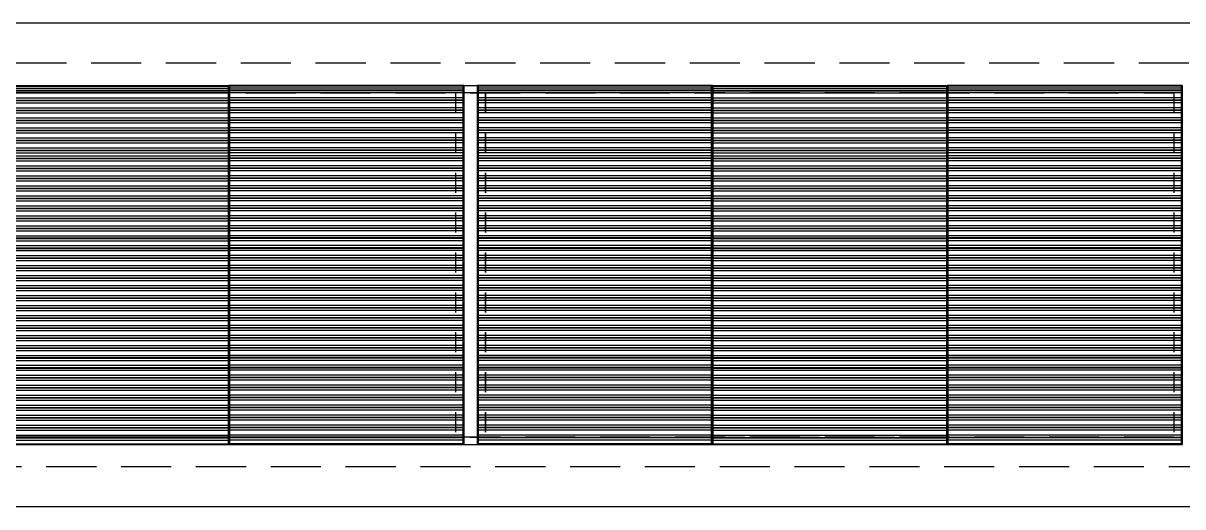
# Model space of a CAD drawing. Header units: millimetres. Extents: x 2128 to 2646, y 1972 to 2207.
# Drawn here: x 2345.99 to 2351.81, y 2147.77 to 2150.19 of the extents above; entities that cross this region are included whole.
import ezdxf

# ---------------------------------------------------------------- set-up
doc = ezdxf.new("R2010")
doc.units = ezdxf.units.MM
doc.linetypes.add('DASHDOT', pattern=[1, 0.5, -0.25, 0, -0.25])
doc.linetypes.add('HIDDEN', pattern=[0.375, 0.25, -0.125])
for name, color, linetype in [('AR-ESTC', 3, 'Continuous'), ('AR-ESTC-HATCH', 1, 'Continuous'), ('AR-PROJ', 1, 'HIDDEN'), ('DT-ESQ-CHAPA DOBRADA-V', 1, 'Continuous'), ('DT-ESQ-PERFIL T-V', 1, 'Continuous'), ('insercao', 4, 'Continuous')]:
    doc.layers.add(name, color=color, linetype=linetype)

# ---------------------------------------------------------------- blocks, each defined once
blk = doc.blocks.new('GR13-V')
at = {"layer": 'DT-ESQ-CHAPA DOBRADA-V'}
for p, q in [((1.1773, 1.8), (0, 1.8)), ((0, 1.8), (0, 0)), ((1.1743, 1.797), (0.003, 1.797)), ((0.003, 1.797), (0.003, 0.003)), ((1.1743, 0.003), (1.1743, 1.797)), ((1.1773, 1.8), (1.1773, 0)), ((1.1773, 1.8), (2.3547, 1.8)), ((1.1773, 1.8), (1.1773, 0)), ((1.1803, 1.797), (2.3517, 1.797)), ((1.1803, 0.003), (1.1803, 1.797)), ((2.3517, 1.797), (2.3517, 0.003)), ((3.532, 1.8), (2.3547, 1.8)), ((2.3547, 1.8), (2.3547, 0)), ((2.3547, 1.8), (2.3547, 0)), ((3.529, 1.797), (2.3577, 1.797)), ((2.3577, 1.797), (2.3577, 0.003)), ((3.529, 0.003), (3.529, 1.797)), ((3.532, 1.8), (3.532, 0)), ((1.1773, 0), (0, 0)), ((1.1743, 0.003), (0.003, 0.003)), ((1.1773, 0), (2.3547, 0)), ((1.1803, 0.003), (2.3517, 0.003)), ((3.532, 0), (2.3547, 0)), ((3.529, 0.003), (2.3577, 0.003))]:
    blk.add_line(p, q, dxfattribs=at)
at = {"layer": 'DT-ESQ-PERFIL T-V'}
for p, q in [((1.1743, 1.7875), (0.003, 1.7875)), ((1.1743, 1.776), (0.003, 1.776)), ((1.1743, 1.774), (0.003, 1.774)), ((1.1743, 1.7625), (0.003, 1.7625)), ((1.1803, 1.7875), (2.3517, 1.7875)), ((1.1803, 1.776), (2.3517, 1.776)), ((1.1803, 1.774), (2.3517, 1.774)), ((1.1803, 1.7625), (2.3517, 1.7625)), ((3.529, 1.7875), (2.3577, 1.7875)), ((3.529, 1.776), (2.3577, 1.776)), ((3.529, 1.774), (2.3577, 1.774)), ((3.529, 1.7625), (2.3577, 1.7625)), ((1.1743, 1.7375), (0.003, 1.7375)), ((1.1743, 1.726), (0.003, 1.726)), ((1.1743, 1.724), (0.003, 1.724)), ((1.1743, 1.7125), (0.003, 1.7125)), ((1.1743, 1.6875), (0.003, 1.6875)), ((1.1803, 1.7375), (2.3517, 1.7375)), ((1.1803, 1.726), (2.3517, 1.726)), ((1.1803, 1.724), (2.3517, 1.724)), ((1.1803, 1.7125), (2.3517, 1.7125)), ((1.1803, 1.6875), (2.3517, 1.6875)), ((3.529, 1.7375), (2.3577, 1.7375)), ((3.529, 1.726), (2.3577, 1.726)), ((3.529, 1.724), (2.3577, 1.724)), ((3.529, 1.7125), (2.3577, 1.7125)), ((3.529, 1.6875), (2.3577, 1.6875)), ((1.1743, 1.676), (0.003, 1.676)), ((1.1743, 1.674), (0.003, 1.674)), ((1.1743, 1.6625), (0.003, 1.6625)), ((1.1743, 1.6375), (0.003, 1.6375)), ((1.1803, 1.676), (2.3517, 1.676)), ((1.1803, 1.674), (2.3517, 1.674)), ((1.1803, 1.6625), (2.3517, 1.6625)), ((1.1803, 1.6375), (2.3517, 1.6375)), ((3.529, 1.676), (2.3577, 1.676)), ((3.529, 1.674), (2.3577, 1.674)), ((3.529, 1.6625), (2.3577, 1.6625)), ((3.529, 1.6375), (2.3577, 1.6375)), ((1.1743, 1.626), (0.003, 1.626)), ((1.1743, 1.624), (0.003, 1.624)), ((1.1743, 1.6125), (0.003, 1.6125)), ((1.1743, 1.5875), (0.003, 1.5875)), ((1.1743, 1.576), (0.003, 1.576)), ((1.1743, 1.574), (0.003, 1.574)), ((1.1803, 1.626), (2.3517, 1.626)), ((1.1803, 1.624), (2.3517, 1.624)), ((1.1803, 1.6125), (2.3517, 1.6125)), ((1.1803, 1.5875), (2.3517, 1.5875)), ((1.1803, 1.576), (2.3517, 1.576)), ((1.1803, 1.574), (2.3517, 1.574)), ((3.529, 1.626), (2.3577, 1.626)), ((3.529, 1.624), (2.3577, 1.624)), ((3.529, 1.6125), (2.3577, 1.6125)), ((3.529, 1.5875), (2.3577, 1.5875)), ((3.529, 1.576), (2.3577, 1.576)), ((3.529, 1.574), (2.3577, 1.574)), ((1.1743, 1.5625), (0.003, 1.5625)), ((1.1743, 1.5375), (0.003, 1.5375)), ((1.1743, 1.526), (0.003, 1.526)), ((1.1743, 1.524), (0.003, 1.524)), ((1.1743, 1.5125), (0.003, 1.5125)), ((1.1803, 1.5625), (2.3517, 1.5625)), ((1.1803, 1.5375), (2.3517, 1.5375)), ((1.1803, 1.526), (2.3517, 1.526)), ((1.1803, 1.524), (2.3517, 1.524)), ((1.1803, 1.5125), (2.3517, 1.5125)), ((3.529, 1.5625), (2.3577, 1.5625)), ((3.529, 1.5375), (2.3577, 1.5375)), ((3.529, 1.526), (2.3577, 1.526)), ((3.529, 1.524), (2.3577, 1.524)), ((3.529, 1.5125), (2.3577, 1.5125)), ((1.1743, 1.4875), (0.003, 1.4875)), ((1.1743, 1.476), (0.003, 1.476)), ((1.1743, 1.474), (0.003, 1.474)), ((1.1743, 1.4625), (0.003, 1.4625)), ((1.1803, 1.4875), (2.3517, 1.4875)), ((1.1803, 1.476), (2.3517, 1.476)), ((1.1803, 1.474), (2.3517, 1.474)), ((1.1803, 1.4625), (2.3517, 1.4625)), ((3.529, 1.4875), (2.3577, 1.4875)), ((3.529, 1.476), (2.3577, 1.476)), ((3.529, 1.474), (2.3577, 1.474)), ((3.529, 1.4625), (2.3577, 1.4625)), ((1.1743, 1.447), (0.003, 1.447)), ((1.1743, 1.4355), (0.003, 1.4355)), ((1.1743, 1.4335), (0.003, 1.4335)), ((1.1743, 1.422), (0.003, 1.422)), ((1.1743, 1.397), (0.003, 1.397)), ((1.1803, 1.447), (2.3517, 1.447)), ((1.1803, 1.4355), (2.3517, 1.4355)), ((1.1803, 1.4335), (2.3517, 1.4335)), ((1.1803, 1.422), (2.3517, 1.422)), ((1.1803, 1.397), (2.3517, 1.397)), ((3.529, 1.447), (2.3577, 1.447)), ((3.529, 1.4355), (2.3577, 1.4355)), ((3.529, 1.4335), (2.3577, 1.4335)), ((3.529, 1.422), (2.3577, 1.422)), ((3.529, 1.397), (2.3577, 1.397)), ((1.1743, 1.3855), (0.003, 1.3855)), ((1.1743, 1.3835), (0.003, 1.3835)), ((1.1743, 1.372), (0.003, 1.372)), ((1.1743, 1.347), (0.003, 1.347)), ((1.1803, 1.3855), (2.3517, 1.3855)), ((1.1803, 1.3835), (2.3517, 1.3835)), ((1.1803, 1.372), (2.3517, 1.372)), ((1.1803, 1.347), (2.3517, 1.347)), ((3.529, 1.3855), (2.3577, 1.3855)), ((3.529, 1.3835), (2.3577, 1.3835)), ((3.529, 1.372), (2.3577, 1.372)), ((3.529, 1.347), (2.3577, 1.347)), ((1.1743, 1.3355), (0.003, 1.3355)), ((1.1743, 1.3335), (0.003, 1.3335)), ((1.1743, 1.322), (0.003, 1.322)), ((1.1743, 1.297), (0.003, 1.297)), ((1.1743, 1.2855), (0.003, 1.2855)), ((1.1743, 1.2835), (0.003, 1.2835)), ((1.1803, 1.3355), (2.3517, 1.3355)), ((1.1803, 1.3335), (2.3517, 1.3335)), ((1.1803, 1.322), (2.3517, 1.322)), ((1.1803, 1.297), (2.3517, 1.297)), ((1.1803, 1.2855), (2.3517, 1.2855)), ((1.1803, 1.2835), (2.3517, 1.2835)), ((3.529, 1.3355), (2.3577, 1.3355)), ((3.529, 1.3335), (2.3577, 1.3335)), ((3.529, 1.322), (2.3577, 1.322)), ((3.529, 1.297), (2.3577, 1.297)), ((3.529, 1.2855), (2.3577, 1.2855)), ((3.529, 1.2835), (2.3577, 1.2835)), ((1.1743, 1.272), (0.003, 1.272)), ((1.1743, 1.247), (0.003, 1.247)), ((1.1743, 1.2355), (0.003, 1.2355)), ((1.1743, 1.2335), (0.003, 1.2335)), ((1.1743, 1.222), (0.003, 1.222)), ((1.1803, 1.272), (2.3517, 1.272)), ((1.1803, 1.247), (2.3517, 1.247)), ((1.1803, 1.2355), (2.3517, 1.2355)), ((1.1803, 1.2335), (2.3517, 1.2335)), ((1.1803, 1.222), (2.3517, 1.222)), ((3.529, 1.272), (2.3577, 1.272)), ((3.529, 1.247), (2.3577, 1.247)), ((3.529, 1.2355), (2.3577, 1.2355)), ((3.529, 1.2335), (2.3577, 1.2335)), ((3.529, 1.222), (2.3577, 1.222)), ((1.1743, 1.197), (0.003, 1.197)), ((1.1743, 1.1855), (0.003, 1.1855)), ((1.1743, 1.1835), (0.003, 1.1835)), ((1.1743, 1.172), (0.003, 1.172)), ((1.1803, 1.197), (2.3517, 1.197)), ((1.1803, 1.1855), (2.3517, 1.1855)), ((1.1803, 1.1835), (2.3517, 1.1835)), ((1.1803, 1.172), (2.3517, 1.172)), ((3.529, 1.197), (2.3577, 1.197)), ((3.529, 1.1855), (2.3577, 1.1855)), ((3.529, 1.1835), (2.3577, 1.1835)), ((3.529, 1.172), (2.3577, 1.172)), ((1.1743, 1.147), (0.003, 1.147)), ((1.1743, 1.1355), (0.003, 1.1355)), ((1.1743, 1.1335), (0.003, 1.1335)), ((1.1743, 1.122), (0.003, 1.122)), ((1.1803, 1.147), (2.3517, 1.147)), ((1.1803, 1.1355), (2.3517, 1.1355)), ((1.1803, 1.1335), (2.3517, 1.1335)), ((1.1803, 1.122), (2.3517, 1.122)), ((3.529, 1.147), (2.3577, 1.147)), ((3.529, 1.1355), (2.3577, 1.1355)), ((3.529, 1.1335), (2.3577, 1.1335)), ((3.529, 1.122), (2.3577, 1.122)), ((1.1743, 1.097), (0.003, 1.097)), ((1.1743, 1.0855), (0.003, 1.0855)), ((1.1743, 1.0835), (0.003, 1.0835)), ((1.1743, 1.072), (0.003, 1.072)), ((1.1743, 1.047), (0.003, 1.047)), ((1.1803, 1.097), (2.3517, 1.097)), ((1.1803, 1.0855), (2.3517, 1.0855)), ((1.1803, 1.0835), (2.3517, 1.0835)), ((1.1803, 1.072), (2.3517, 1.072)), ((1.1803, 1.047), (2.3517, 1.047)), ((3.529, 1.097), (2.3577, 1.097)), ((3.529, 1.0855), (2.3577, 1.0855)), ((3.529, 1.0835), (2.3577, 1.0835)), ((3.529, 1.072), (2.3577, 1.072)), ((3.529, 1.047), (2.3577, 1.047)), ((1.1743, 1.0355), (0.003, 1.0355)), ((1.1743, 1.0335), (0.003, 1.0335)), ((1.1743, 1.022), (0.003, 1.022)), ((1.1743, 0.997), (0.003, 0.997)), ((1.1803, 1.0355), (2.3517, 1.0355)), ((1.1803, 1.0335), (2.3517, 1.0335)), ((1.1803, 1.022), (2.3517, 1.022)), ((1.1803, 0.997), (2.3517, 0.997)), ((3.529, 1.0355), (2.3577, 1.0355)), ((3.529, 1.0335), (2.3577, 1.0335)), ((3.529, 1.022), (2.3577, 1.022)), ((3.529, 0.997), (2.3577, 0.997)), ((1.1743, 0.9855), (0.003, 0.9855)), ((1.1743, 0.9835), (0.003, 0.9835)), ((1.1743, 0.972), (0.003, 0.972)), ((1.1743, 0.947), (0.003, 0.947)), ((1.1743, 0.9355), (0.003, 0.9355)), ((1.1743, 0.9335), (0.003, 0.9335)), ((1.1803, 0.9855), (2.3517, 0.9855)), ((1.1803, 0.9835), (2.3517, 0.9835)), ((1.1803, 0.972), (2.3517, 0.972)), ((1.1803, 0.947), (2.3517, 0.947)), ((1.1803, 0.9355), (2.3517, 0.9355)), ((1.1803, 0.9335), (2.3517, 0.9335)), ((3.529, 0.9855), (2.3577, 0.9855)), ((3.529, 0.9835), (2.3577, 0.9835)), ((3.529, 0.972), (2.3577, 0.972)), ((3.529, 0.947), (2.3577, 0.947)), ((3.529, 0.9355), (2.3577, 0.9355)), ((3.529, 0.9335), (2.3577, 0.9335)), ((1.1743, 0.922), (0.003, 0.922)), ((1.1743, 0.897), (0.003, 0.897)), ((1.1743, 0.8855), (0.003, 0.8855)), ((1.1743, 0.8835), (0.003, 0.8835)), ((1.1743, 0.872), (0.003, 0.872)), ((1.1803, 0.922), (2.3517, 0.922)), ((1.1803, 0.897), (2.3517, 0.897)), ((1.1803, 0.8855), (2.3517, 0.8855)), ((1.1803, 0.8835), (2.3517, 0.8835)), ((1.1803, 0.872), (2.3517, 0.872)), ((3.529, 0.922), (2.3577, 0.922)), ((3.529, 0.897), (2.3577, 0.897)), ((3.529, 0.8855), (2.3577, 0.8855)), ((3.529, 0.8835), (2.3577, 0.8835)), ((3.529, 0.872), (2.3577, 0.872)), ((1.1743, 0.847), (0.003, 0.847)), ((1.1743, 0.8355), (0.003, 0.8355)), ((1.1743, 0.8335), (0.003, 0.8335)), ((1.1743, 0.822), (0.003, 0.822)), ((1.1803, 0.847), (2.3517, 0.847)), ((1.1803, 0.8355), (2.3517, 0.8355)), ((1.1803, 0.8335), (2.3517, 0.8335)), ((1.1803, 0.822), (2.3517, 0.822)), ((3.529, 0.847), (2.3577, 0.847)), ((3.529, 0.8355), (2.3577, 0.8355)), ((3.529, 0.8335), (2.3577, 0.8335)), ((3.529, 0.822), (2.3577, 0.822)), ((1.1743, 0.797), (0.003, 0.797)), ((1.1743, 0.7855), (0.003, 0.7855)), ((1.1743, 0.7835), (0.003, 0.7835)), ((1.1743, 0.772), (0.003, 0.772)), ((1.1803, 0.797), (2.3517, 0.797)), ((1.1803, 0.7855), (2.3517, 0.7855)), ((1.1803, 0.7835), (2.3517, 0.7835)), ((1.1803, 0.772), (2.3517, 0.772)), ((3.529, 0.797), (2.3577, 0.797)), ((3.529, 0.7855), (2.3577, 0.7855)), ((3.529, 0.7835), (2.3577, 0.7835)), ((3.529, 0.772), (2.3577, 0.772)), ((1.1743, 0.747), (0.003, 0.747)), ((1.1743, 0.7355), (0.003, 0.7355)), ((1.1743, 0.7335), (0.003, 0.7335)), ((1.1743, 0.722), (0.003, 0.722)), ((1.1803, 0.747), (2.3517, 0.747)), ((1.1803, 0.7355), (2.3517, 0.7355)), ((1.1803, 0.7335), (2.3517, 0.7335)), ((1.1803, 0.722), (2.3517, 0.722)), ((3.529, 0.747), (2.3577, 0.747)), ((3.529, 0.7355), (2.3577, 0.7355)), ((3.529, 0.7335), (2.3577, 0.7335)), ((3.529, 0.722), (2.3577, 0.722)), ((1.1743, 0.697), (0.003, 0.697)), ((1.1743, 0.6855), (0.003, 0.6855)), ((1.1743, 0.6835), (0.003, 0.6835)), ((1.1743, 0.672), (0.003, 0.672)), ((1.1743, 0.647), (0.003, 0.647)), ((1.1803, 0.697), (2.3517, 0.697)), ((1.1803, 0.6855), (2.3517, 0.6855)), ((1.1803, 0.6835), (2.3517, 0.6835)), ((1.1803, 0.672), (2.3517, 0.672)), ((1.1803, 0.647), (2.3517, 0.647)), ((3.529, 0.697), (2.3577, 0.697)), ((3.529, 0.6855), (2.3577, 0.6855)), ((3.529, 0.6835), (2.3577, 0.6835)), ((3.529, 0.672), (2.3577, 0.672)), ((3.529, 0.647), (2.3577, 0.647)), ((1.1743, 0.6355), (0.003, 0.6355)), ((1.1743, 0.6335), (0.003, 0.6335)), ((1.1743, 0.622), (0.003, 0.622)), ((1.1743, 0.597), (0.003, 0.597)), ((1.1743, 0.5855), (0.003, 0.5855)), ((1.1743, 0.5835), (0.003, 0.5835)), ((1.1803, 0.6355), (2.3517, 0.6355)), ((1.1803, 0.6335), (2.3517, 0.6335)), ((1.1803, 0.622), (2.3517, 0.622)), ((1.1803, 0.597), (2.3517, 0.597)), ((1.1803, 0.5855), (2.3517, 0.5855)), ((1.1803, 0.5835), (2.3517, 0.5835)), ((3.529, 0.6355), (2.3577, 0.6355)), ((3.529, 0.6335), (2.3577, 0.6335)), ((3.529, 0.622), (2.3577, 0.622)), ((3.529, 0.597), (2.3577, 0.597)), ((3.529, 0.5855), (2.3577, 0.5855)), ((3.529, 0.5835), (2.3577, 0.5835)), ((1.1743, 0.572), (0.003, 0.572)), ((1.1743, 0.547), (0.003, 0.547)), ((1.1743, 0.5355), (0.003, 0.5355)), ((1.1743, 0.5335), (0.003, 0.5335)), ((1.1803, 0.572), (2.3517, 0.572)), ((1.1803, 0.547), (2.3517, 0.547)), ((1.1803, 0.5355), (2.3517, 0.5355)), ((1.1803, 0.5335), (2.3517, 0.5335)), ((3.529, 0.572), (2.3577, 0.572)), ((3.529, 0.547), (2.3577, 0.547)), ((3.529, 0.5355), (2.3577, 0.5355)), ((3.529, 0.5335), (2.3577, 0.5335)), ((1.1743, 0.522), (0.003, 0.522)), ((1.1743, 0.497), (0.003, 0.497)), ((1.1743, 0.4855), (0.003, 0.4855)), ((1.1743, 0.4835), (0.003, 0.4835)), ((1.1743, 0.472), (0.003, 0.472)), ((1.1803, 0.522), (2.3517, 0.522)), ((1.1803, 0.497), (2.3517, 0.497)), ((1.1803, 0.4855), (2.3517, 0.4855)), ((1.1803, 0.4835), (2.3517, 0.4835)), ((1.1803, 0.472), (2.3517, 0.472)), ((3.529, 0.522), (2.3577, 0.522)), ((3.529, 0.497), (2.3577, 0.497)), ((3.529, 0.4855), (2.3577, 0.4855)), ((3.529, 0.4835), (2.3577, 0.4835)), ((3.529, 0.472), (2.3577, 0.472)), ((1.1743, 0.447), (0.003, 0.447)), ((1.1743, 0.4355), (0.003, 0.4355)), ((1.1743, 0.4335), (0.003, 0.4335)), ((1.1743, 0.422), (0.003, 0.422)), ((1.1803, 0.447), (2.3517, 0.447)), ((1.1803, 0.4355), (2.3517, 0.4355)), ((1.1803, 0.4335), (2.3517, 0.4335)), ((1.1803, 0.422), (2.3517, 0.422)), ((3.529, 0.447), (2.3577, 0.447)), ((3.529, 0.4355), (2.3577, 0.4355)), ((3.529, 0.4335), (2.3577, 0.4335)), ((3.529, 0.422), (2.3577, 0.422)), ((1.1743, 0.397), (0.003, 0.397)), ((1.1743, 0.3855), (0.003, 0.3855)), ((1.1743, 0.3835), (0.003, 0.3835)), ((1.1743, 0.372), (0.003, 0.372)), ((1.1803, 0.397), (2.3517, 0.397)), ((1.1803, 0.3855), (2.3517, 0.3855)), ((1.1803, 0.3835), (2.3517, 0.3835)), ((1.1803, 0.372), (2.3517, 0.372)), ((3.529, 0.397), (2.3577, 0.397)), ((3.529, 0.3855), (2.3577, 0.3855)), ((3.529, 0.3835), (2.3577, 0.3835)), ((3.529, 0.372), (2.3577, 0.372)), ((1.1743, 0.347), (0.003, 0.347)), ((1.1743, 0.3355), (0.003, 0.3355)), ((1.1743, 0.3335), (0.003, 0.3335)), ((1.1743, 0.322), (0.003, 0.322)), ((1.1743, 0.297), (0.003, 0.297)), ((1.1803, 0.347), (2.3517, 0.347)), ((1.1803, 0.3355), (2.3517, 0.3355)), ((1.1803, 0.3335), (2.3517, 0.3335)), ((1.1803, 0.322), (2.3517, 0.322)), ((1.1803, 0.297), (2.3517, 0.297)), ((3.529, 0.347), (2.3577, 0.347)), ((3.529, 0.3355), (2.3577, 0.3355)), ((3.529, 0.3335), (2.3577, 0.3335)), ((3.529, 0.322), (2.3577, 0.322)), ((3.529, 0.297), (2.3577, 0.297)), ((1.1743, 0.2855), (0.003, 0.2855)), ((1.1743, 0.2835), (0.003, 0.2835)), ((1.1743, 0.272), (0.003, 0.272)), ((1.1743, 0.247), (0.003, 0.247)), ((1.1743, 0.2355), (0.003, 0.2355)), ((1.1743, 0.2335), (0.003, 0.2335)), ((1.1803, 0.2855), (2.3517, 0.2855)), ((1.1803, 0.2835), (2.3517, 0.2835)), ((1.1803, 0.272), (2.3517, 0.272)), ((1.1803, 0.247), (2.3517, 0.247)), ((1.1803, 0.2355), (2.3517, 0.2355)), ((1.1803, 0.2335), (2.3517, 0.2335)), ((3.529, 0.2855), (2.3577, 0.2855)), ((3.529, 0.2835), (2.3577, 0.2835)), ((3.529, 0.272), (2.3577, 0.272)), ((3.529, 0.247), (2.3577, 0.247)), ((3.529, 0.2355), (2.3577, 0.2355)), ((3.529, 0.2335), (2.3577, 0.2335)), ((1.1743, 0.222), (0.003, 0.222)), ((1.1743, 0.197), (0.003, 0.197)), ((1.1743, 0.1855), (0.003, 0.1855)), ((1.1743, 0.1835), (0.003, 0.1835)), ((1.1803, 0.222), (2.3517, 0.222)), ((1.1803, 0.197), (2.3517, 0.197)), ((1.1803, 0.1855), (2.3517, 0.1855)), ((1.1803, 0.1835), (2.3517, 0.1835)), ((3.529, 0.222), (2.3577, 0.222)), ((3.529, 0.197), (2.3577, 0.197)), ((3.529, 0.1855), (2.3577, 0.1855)), ((3.529, 0.1835), (2.3577, 0.1835)), ((1.1743, 0.172), (0.003, 0.172)), ((1.1743, 0.147), (0.003, 0.147)), ((1.1743, 0.1355), (0.003, 0.1355)), ((1.1743, 0.1335), (0.003, 0.1335)), ((1.1743, 0.122), (0.003, 0.122)), ((1.1803, 0.172), (2.3517, 0.172)), ((1.1803, 0.147), (2.3517, 0.147)), ((1.1803, 0.1355), (2.3517, 0.1355)), ((1.1803, 0.1335), (2.3517, 0.1335)), ((1.1803, 0.122), (2.3517, 0.122)), ((3.529, 0.172), (2.3577, 0.172)), ((3.529, 0.147), (2.3577, 0.147)), ((3.529, 0.1355), (2.3577, 0.1355)), ((3.529, 0.1335), (2.3577, 0.1335)), ((3.529, 0.122), (2.3577, 0.122)), ((1.1743, 0.097), (0.003, 0.097)), ((1.1743, 0.0855), (0.003, 0.0855)), ((1.1743, 0.0835), (0.003, 0.0835)), ((1.1743, 0.072), (0.003, 0.072)), ((1.1803, 0.097), (2.3517, 0.097)), ((1.1803, 0.0855), (2.3517, 0.0855)), ((1.1803, 0.0835), (2.3517, 0.0835)), ((1.1803, 0.072), (2.3517, 0.072)), ((3.529, 0.097), (2.3577, 0.097)), ((3.529, 0.0855), (2.3577, 0.0855)), ((3.529, 0.0835), (2.3577, 0.0835)), ((3.529, 0.072), (2.3577, 0.072)), ((1.1743, 0.047), (0.003, 0.047)), ((1.1743, 0.0355), (0.003, 0.0355)), ((1.1743, 0.0335), (0.003, 0.0335)), ((1.1743, 0.022), (0.003, 0.022)), ((1.1773, 0), (1.1773, 0)), ((1.1773, 0), (1.1773, 0)), ((1.1803, 0.047), (2.3517, 0.047)), ((1.1803, 0.0355), (2.3517, 0.0355)), ((1.1803, 0.0335), (2.3517, 0.0335)), ((1.1803, 0.022), (2.3517, 0.022)), ((3.529, 0.047), (2.3577, 0.047)), ((3.529, 0.0355), (2.3577, 0.0355)), ((3.529, 0.0335), (2.3577, 0.0335)), ((3.529, 0.022), (2.3577, 0.022)), ((3.532, 0), (3.532, 0))]:
    blk.add_line(p, q, dxfattribs=at)
blk = doc.blocks.new('subestação2-vista de cobertura')
at = {"layer": 'AR-ESTC'}
for p, q in [((0.202, -4.275), (-21.952, -4.275)), ((-18.041, -4.5875), (-7.309, -4.5875)), ((-14.441, -4.5875), (-10.909, -4.5875)), ((-10.909, -4.5875), (-10.909, -6.3875)), ((-10.909, -4.5875), (-10.909, -6.3875)), ((-10.841, -4.5875), (-10.841, -6.3875)), ((-10.841, -4.5875), (-7.309, -4.5875)), ((-7.309, -4.5875), (-7.309, -6.3875)), ((-7.309, -4.5875), (-7.309, -6.3875)), ((-18.041, -6.3875), (-7.309, -6.3875)), ((-14.443, -6.3875), (-10.909, -6.3875)), ((-10.843, -6.3875), (-7.309, -6.3875)), ((0.202, -6.7), (-21.952, -6.7))]:
    blk.add_line(p, q, dxfattribs=at)
at = {"layer": 'AR-PROJ'}
for p, q in [((-0.15, -4.475), (-21.6, -4.475)), ((-7.35, -4.625), (-18, -4.625)), ((-10.95, -4.625), (-14.4, -4.625)), ((-7.35, -4.625), (-10.8, -4.625)), ((-7.35, -6.35), (-18, -6.35)), ((-10.95, -6.35), (-14.4, -6.35)), ((-7.35, -6.35), (-10.8, -6.35)), ((0, -6.5), (-21.75, -6.5))]:
    blk.add_line(p, q, dxfattribs=at)
at = {"layer": 'AR-PROJ', "linetype": 'DASHDOT', "ltscale": 0.01}
for p, q in [((-10.95, -4.625), (-10.95, -6.35)), ((-10.95, -4.625), (-10.95, -6.35)), ((-10.8, -4.625), (-10.8, -6.35)), ((-7.35, -4.625), (-7.35, -6.35)), ((-7.35, -4.625), (-7.35, -6.35))]:
    blk.add_line(p, q, dxfattribs=at)
at = {"layer": 'AR-ESTC-HATCH'}
for p in [(-14.44, -6.3875), (-10.84, -6.3875)]:
    blk.add_blockref('GR13-V', p, dxfattribs=at)

msp = doc.modelspace()

# ---------------------------------------------------------------- linework, layer by layer
at = {"layer": 'AR-ESTC'}
for p, q in [((2359.3125, 2150.1901), (2337.1585, 2150.1901)), ((2341.0695, 2149.8776), (2351.8015, 2149.8776)), ((2348.2015, 2149.8776), (2348.2015, 2148.0776)), ((2348.2695, 2149.8776), (2348.2695, 2148.0776)), ((2351.8015, 2149.8776), (2351.8015, 2148.0776)), ((2341.0695, 2148.0776), (2351.8015, 2148.0776)), ((2359.3125, 2147.7651), (2337.1585, 2147.7651))]:
    msp.add_line(p, q, dxfattribs=at)
at = {"layer": 'AR-PROJ'}
for p, q in [((2358.9605, 2149.9901), (2337.5105, 2149.9901)), ((2341.1105, 2149.8401), (2351.7605, 2149.8401)), ((2341.1105, 2148.1151), (2351.7605, 2148.1151)), ((2359.1105, 2147.9651), (2337.3605, 2147.9651))]:
    msp.add_line(p, q, dxfattribs=at)
at = {"layer": 'AR-PROJ', "linetype": 'DASHDOT', "ltscale": 0.01}
for p, q in [((2348.1605, 2149.8401), (2348.1605, 2148.1151)), ((2348.3105, 2149.8401), (2348.3105, 2148.1151)), ((2351.7605, 2149.8401), (2351.7605, 2148.1151))]:
    msp.add_line(p, q, dxfattribs=at)

# ---------------------------------------------------------------- block references
at = {"layer": 'AR-ESTC-HATCH'}
for p in [(2344.6705, 2148.0776), (2348.2705, 2148.0776)]:
    msp.add_blockref('GR13-V', p, dxfattribs=at)
at = {"layer": 'insercao', "ltscale": 10}
msp.add_blockref('subestação2-vista de cobertura', (2359.1115, 2154.4651), dxfattribs=at)

doc.saveas('drawing.dxf')
